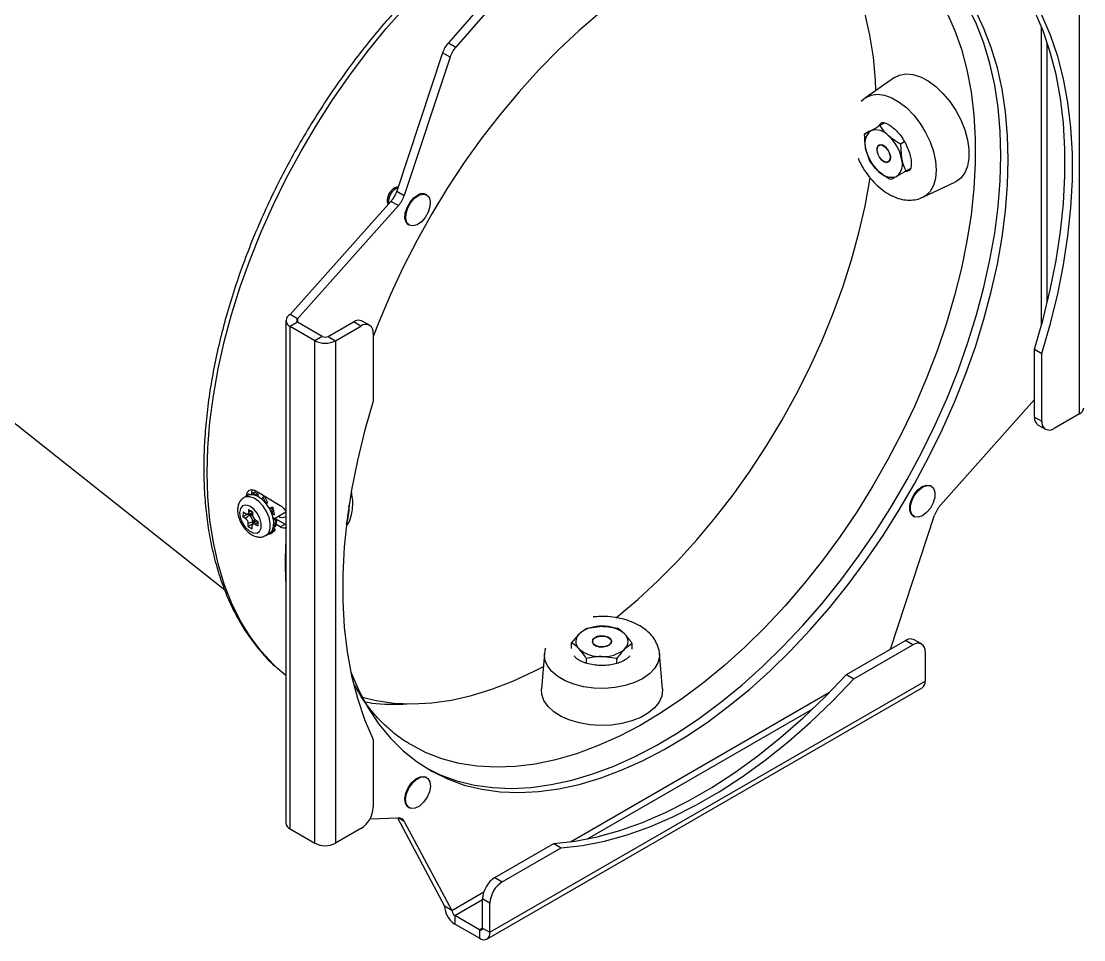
# Model space of a CAD drawing. Extents: x 7 to 113, y 1 to 87.
# Drawn here: x 24.95 to 32.54, y 57.97 to 64.53 of the extents above; entities that cross this region are included whole.
import ezdxf

# ---------------------------------------------------------------- set-up
doc = ezdxf.new("R2010")
doc.units = 0
doc.header["$MEASUREMENT"] = 0
doc.layers.add('OBJECT', color=7, linetype='CONTINUOUS')

msp = doc.modelspace()

# ---------------------------------------------------------------- linework, layer by layer
at = {"layer": 'OBJECT'}
for p, q in [((32.5123, 61.7274), (32.5123, 65.3201)), ((28.3574, 64.789), (28.0006, 64.3806)), ((28.4104, 64.7584), (28.0535, 64.35)), ((32.2401, 62.3586), (32.2401, 64.4968)), ((28.0006, 64.3806), (28.0535, 64.35)), ((32.2825, 62.5224), (32.2825, 64.3821)), ((27.9596, 64.3088), (27.6328, 63.3201)), ((28.0126, 64.2783), (27.6857, 63.2895)), ((28.0126, 64.2783), (27.9596, 64.3088)), ((31.19, 64.1318), (30.9822, 63.9875)), ((30.9824, 63.9872), (30.9519, 63.9609)), ((31.1202, 63.8078), (31.0863, 63.7882)), ((30.9768, 63.7279), (31.0197, 63.7512)), ((31.0107, 63.7475), (30.9768, 63.7279)), ((31.2625, 63.672), (31.2337, 63.6554)), ((31.2337, 63.6554), (31.2408, 63.552)), ((31.0147, 63.5347), (30.9839, 63.6245)), ((31.2716, 63.4622), (31.205, 63.4252)), ((31.3055, 63.4818), (31.2716, 63.4622)), ((31.014, 63.4006), (31.0163, 63.4155)), ((31.393, 63.2758), (31.622, 63.3836)), ((27.6075, 63.2688), (27.6223, 63.2945)), ((27.6328, 63.3201), (27.6857, 63.2895)), ((27.846, 63.2935), (27.8407, 63.2965)), ((27.5905, 63.2469), (26.8697, 62.4382)), ((27.6435, 63.2164), (26.9227, 62.4076)), ((27.6435, 63.2164), (27.5905, 63.2469)), ((27.7157, 63.08), (27.721, 63.0769)), ((26.839, 62.3954), (26.839, 58.8026)), ((26.9227, 62.4076), (26.8697, 62.4382)), ((26.9227, 62.3831), (26.8697, 62.3525)), ((26.9227, 62.4076), (26.9227, 62.3831)), ((27.0995, 62.281), (26.9227, 62.3831)), ((27.1419, 62.281), (27.3223, 62.3851)), ((27.3752, 62.3545), (27.3223, 62.3851)), ((27.4377, 62.3607), (27.3847, 62.3913)), ((27.0465, 62.2504), (26.8697, 62.3525)), ((26.8697, 58.7598), (26.8697, 62.3525)), ((27.1949, 62.2504), (27.3752, 62.3545)), ((27.4636, 62.3035), (27.4636, 61.818)), ((24.1308, 62.272), (26.4015, 60.4687)), ((27.0995, 62.281), (27.0465, 62.2504)), ((27.0465, 58.6577), (27.0465, 62.2504)), ((27.1419, 62.281), (27.1949, 62.2504)), ((27.1949, 62.2504), (27.1949, 58.6577)), ((32.1907, 62.1904), (32.2436, 62.1598)), ((32.1907, 61.7049), (32.1907, 62.1904)), ((32.2436, 61.6743), (32.2436, 62.1598)), ((31.5193, 61.0758), (32.1907, 61.8291)), ((32.1907, 61.7049), (32.2436, 61.6743)), ((32.5123, 61.7274), (32.332, 61.6233)), ((32.2166, 61.6477), (32.2695, 61.6171)), ((26.5539, 61.1374), (26.5619, 61.1476)), ((26.5619, 61.1476), (26.5745, 61.1556)), ((26.5619, 61.1476), (26.5649, 61.1437)), ((26.5803, 61.1492), (26.5745, 61.1556)), ((26.6176, 61.1671), (26.6037, 61.1618)), ((26.6037, 61.1618), (26.6048, 61.1493)), ((26.6037, 61.1618), (26.625, 61.1476)), ((26.6388, 61.1529), (26.6176, 61.1671)), ((26.625, 61.1476), (26.6388, 61.1529)), ((26.625, 61.1476), (26.6263, 61.143)), ((26.6468, 61.1324), (26.6388, 61.1529)), ((31.454, 61.2099), (31.4487, 61.213)), ((26.5637, 61.143), (26.5396, 61.1291)), ((26.674, 61.1319), (26.6669, 61.1176)), ((26.6877, 61.1347), (26.674, 61.1319)), ((26.674, 61.1319), (26.6945, 61.0941)), ((26.7083, 61.0969), (26.6877, 61.1347)), ((26.6964, 61.1336), (26.6903, 61.1301)), ((26.6945, 61.0941), (26.6936, 61.0906)), ((26.6945, 61.0941), (26.7083, 61.0969)), ((26.704, 61.0774), (26.7083, 61.0969)), ((26.5328, 61.0235), (26.5319, 60.9914)), ((26.565, 61.0101), (26.5319, 60.9914)), ((26.5505, 61.0126), (26.5328, 61.0235)), ((26.578, 61.0025), (26.5496, 60.9805)), ((26.5642, 61.0098), (26.5955, 61.0199)), ((26.578, 61.0025), (26.5654, 61.0102)), ((26.5729, 61.0437), (26.5724, 61.0237)), ((26.5925, 61.0317), (26.5724, 61.0237)), ((26.5729, 61.0437), (26.6012, 61.0264)), ((26.5958, 61.0193), (26.5951, 61.0197)), ((26.5984, 61.0163), (26.6043, 61.0119)), ((26.6012, 61.0264), (26.6006, 61.0063)), ((26.7192, 61.0544), (26.7358, 61.0567)), ((26.7362, 61.0568), (26.7205, 61.0522)), ((26.7487, 61.0585), (26.7362, 61.0568)), ((26.7362, 61.0568), (26.744, 61.0075)), ((26.741, 61.006), (26.7515, 61.0085)), ((26.744, 61.0075), (26.7412, 61.0067)), ((26.744, 61.0075), (26.7565, 61.0091)), ((26.7565, 61.0091), (26.7487, 61.0585)), ((26.7578, 60.9797), (26.839, 61.0266)), ((31.1604, 60.0445), (31.477, 61.0026)), ((31.3237, 60.9965), (31.329, 60.9934)), ((26.5496, 60.9805), (26.5319, 60.9914)), ((26.5695, 60.9233), (26.5701, 60.9434)), ((26.6029, 60.9422), (26.5695, 60.9233)), ((26.5695, 60.9233), (26.5978, 60.9059)), ((26.6033, 60.9566), (26.5701, 60.9434)), ((26.5978, 60.9059), (26.5983, 60.926)), ((26.6271, 60.9598), (26.6028, 60.9377)), ((26.6029, 60.9422), (26.6033, 60.9566)), ((26.6029, 60.9422), (26.6059, 60.9404)), ((26.6386, 60.9513), (26.6202, 60.9371)), ((26.6202, 60.9371), (26.6379, 60.9262)), ((26.6212, 60.9692), (26.6388, 60.9583)), ((26.6273, 60.9594), (26.6274, 60.9613)), ((26.6388, 60.9583), (26.6379, 60.9262)), ((26.7471, 60.9865), (26.777, 60.9675)), ((26.7667, 60.9654), (26.75, 60.9723)), ((26.7545, 60.9209), (26.751, 60.923)), ((26.7667, 60.9654), (26.7545, 60.9209)), ((26.7545, 60.9209), (26.7649, 60.923)), ((26.7649, 60.923), (26.777, 60.9675)), ((26.777, 60.9675), (26.7667, 60.9654)), ((26.7983, 60.9192), (26.7687, 60.9369)), ((26.7983, 60.9192), (26.8328, 60.9385)), ((26.8328, 60.9385), (26.839, 60.936)), ((26.6961, 60.8581), (26.7202, 60.872)), ((26.722, 60.8673), (26.7193, 60.8714)), ((26.7537, 60.8924), (26.722, 60.8673)), ((26.722, 60.8673), (26.7304, 60.8715)), ((26.7304, 60.8715), (26.762, 60.8966)), ((26.7537, 60.8924), (26.7451, 60.9017)), ((26.7495, 60.9153), (26.762, 60.8966)), ((26.762, 60.8966), (26.7537, 60.8924)), ((26.8365, 60.6618), (26.839, 60.7947)), ((26.839, 60.5318), (26.8365, 60.6618)), ((28.9925, 60.1955), (29.1008, 60.2085)), ((28.8821, 60.088), (28.9373, 60.1554)), ((28.8821, 60.0489), (28.8821, 60.088)), ((29.3151, 60.0851), (29.2598, 60.045)), ((29.3151, 60.046), (29.3151, 60.0851)), ((30.8475, 59.8639), (31.2679, 60.1066)), ((31.3209, 60.076), (31.2679, 60.1066)), ((31.3834, 60.0822), (31.3304, 60.1128)), ((28.6877, 60.0134), (28.6666, 59.7612)), ((29.5306, 59.7612), (29.5094, 60.0134)), ((30.9005, 59.8333), (31.3209, 60.076)), ((31.4093, 60.025), (31.4093, 59.8168)), ((28.9881, 59.9442), (28.9881, 59.979)), ((29.2046, 59.9776), (29.0964, 59.992)), ((29.2046, 59.9431), (29.2046, 59.9776)), ((26.839, 59.8572), (26.777, 59.9098)), ((30.8475, 59.8639), (30.9005, 59.8333)), ((28.298, 58.0207), (31.4093, 59.8168)), ((28.2763, 57.9726), (31.3875, 59.7687)), ((28.8749, 58.668), (30.7264, 59.7369)), ((27.4521, 59.6601), (27.4029, 59.6666)), ((28.9956, 58.6887), (30.6058, 59.6182)), ((27.4636, 59.4003), (27.4636, 58.9149)), ((27.7204, 59.369), (27.7154, 59.372)), ((27.846, 59.1271), (27.8407, 59.1301)), ((27.7157, 58.9136), (27.721, 58.9106)), ((27.4399, 58.8317), (27.6435, 58.8383)), ((27.6362, 58.8381), (27.9728, 58.2084)), ((27.6857, 58.8139), (27.6435, 58.8383)), ((27.6857, 58.8139), (28.0258, 58.1778)), ((26.8697, 58.7598), (27.0465, 58.6577)), ((27.3752, 58.7618), (27.1949, 58.6577)), ((28.3334, 58.4125), (28.7538, 58.6552)), ((28.7538, 58.6552), (28.8068, 58.6247)), ((28.3864, 58.382), (28.8068, 58.6247)), ((28.3334, 58.4125), (28.3864, 58.382)), ((28.0258, 58.1778), (28.2541, 58.3096)), ((28.0258, 58.1778), (27.9728, 58.2084)), ((28.047, 58.1411), (28.245, 58.2554)), ((28.298, 58.2289), (28.245, 58.2595)), ((28.245, 58.0512), (28.245, 58.2595)), ((28.298, 58.0207), (28.298, 58.2289)), ((28.2238, 58.039), (28.047, 58.1411)), ((28.047, 58.1411), (28.047, 58.0799)), ((28.2238, 57.9778), (28.047, 58.0799)), ((28.245, 58.0512), (28.2238, 58.039)), ((28.2238, 58.039), (28.2238, 57.9778)), ((28.245, 58.0512), (28.298, 58.0207))]:
    msp.add_line(p, q, dxfattribs=at)
at = {"layer": 'OBJECT', "flags": 128}
for points in [[(32.0032, 63.5442), (31.9984, 63.7187), (31.9837, 63.8869), (31.9595, 64.0482), (31.9256, 64.2017), (31.8823, 64.347), (31.8297, 64.4834), (31.7681, 64.6104), (31.6977, 64.7275), (31.6188, 64.8342), (31.5316, 64.9301), (31.4366, 65.0147), (31.3342, 65.0878), (31.2246, 65.1491), (31.1085, 65.1982), (30.9862, 65.2351), (30.8582, 65.2596), (30.7252, 65.2715), (30.5875, 65.2708), (30.4457, 65.2575), (30.3005, 65.2317), (30.2012, 65.2074)], [(31.0569, 64.0394), (31.0535, 64.1143), (31.0389, 64.2785), (31.0145, 64.4357), (30.9805, 64.5851), (30.9369, 64.7261), (30.884, 64.858), (30.8221, 64.9804), (30.7513, 65.0926), (30.672, 65.1943), (30.5989, 65.2713)], [(31.9503, 63.5747), (31.9454, 63.7493), (31.9308, 63.9175), (31.9065, 64.0787), (31.8726, 64.2323), (31.8293, 64.3776), (31.7768, 64.514), (31.7152, 64.641), (31.6447, 64.7581), (31.5658, 64.8648), (31.4787, 64.9606), (31.3837, 65.0453), (31.2812, 65.1184), (31.2671, 65.1272)], [(29.4575, 64.8676), (29.3895, 64.8231), (29.2367, 64.7153), (29.0854, 64.5971), (28.936, 64.469), (28.7893, 64.3316), (28.6457, 64.1854), (28.5059, 64.031), (28.3705, 63.869), (28.2399, 63.7), (28.1147, 63.5248), (27.9954, 63.3441), (27.8825, 63.1585), (27.7765, 62.9688), (27.6777, 62.7759), (27.5866, 62.5804), (27.5035, 62.3831), (27.4636, 62.2802)], [(26.2768, 61.3066), (26.2817, 61.4855), (26.2964, 61.6694), (26.3207, 61.8573), (26.3547, 62.0487), (26.3981, 62.2427), (26.4508, 62.4384), (26.5126, 62.6352), (26.5831, 62.8321), (26.6622, 63.0285), (26.7495, 63.2234), (26.8446, 63.416), (26.9472, 63.6057), (27.0568, 63.7915), (27.173, 63.9728), (27.2953, 64.1487), (27.4231, 64.3187), (27.5561, 64.4819), (27.6935, 64.6377)], [(31.5623, 64.603), (31.6202, 64.4731), (31.6688, 64.3339), (31.7079, 64.186), (31.7374, 64.0299), (31.7572, 63.8663), (31.7671, 63.696), (31.7671, 63.5195), (31.7572, 63.3377), (31.7374, 63.1514), (31.7079, 62.9612), (31.6688, 62.7681), (31.6202, 62.5727), (31.5623, 62.376), (31.4953, 62.1788), (31.4196, 61.9818), (31.3355, 61.7859), (31.2433, 61.592), (31.1434, 61.4008), (31.0363, 61.2132), (30.9223, 61.0299), (30.8019, 60.8517), (30.6758, 60.6793), (30.5443, 60.5136), (30.408, 60.3551), (30.2676, 60.2045), (30.1235, 60.0625), (29.9765, 59.9296), (29.8271, 59.8065), (29.6759, 59.6936), (29.5236, 59.5914), (29.3708, 59.5004), (29.2182, 59.4208), (29.0664, 59.3531), (28.916, 59.2976), (28.7677, 59.2544), (28.6221, 59.2238), (28.4797, 59.2058), (28.3413, 59.2006), (28.2074, 59.2082), (28.0785, 59.2285), (27.9551, 59.2615), (27.8379, 59.307), (27.7273, 59.3648), (27.7204, 59.369)], [(32.1907, 62.1904), (32.2523, 62.4036), (32.304, 62.6152), (32.3457, 62.8244), (32.3771, 63.0304), (32.3981, 63.2323), (32.4086, 63.4293), (32.4086, 63.6207), (32.3981, 63.8055), (32.3771, 63.9832), (32.3457, 64.153), (32.304, 64.3141), (32.2523, 64.466), (32.1907, 64.608)], [(32.2436, 62.1598), (32.3053, 62.373), (32.357, 62.5846), (32.3986, 62.7938), (32.43, 62.9998), (32.451, 63.2017), (32.4615, 63.3988), (32.4615, 63.5901), (32.451, 63.775), (32.43, 63.9526), (32.3986, 64.1224), (32.357, 64.2835), (32.3053, 64.4354), (32.2436, 64.5775)], [(31.19, 64.1318), (31.2258, 64.1499), (31.2715, 64.1584), (31.3219, 64.1542), (31.3754, 64.1374), (31.4301, 64.1086), (31.4845, 64.0688), (31.5366, 64.0191), (31.5849, 63.9612), (31.6278, 63.897), (31.6638, 63.8285), (31.692, 63.7579), (31.7112, 63.6875), (31.721, 63.6196), (31.721, 63.5563), (31.7112, 63.4996), (31.692, 63.4515), (31.6638, 63.4133), (31.6278, 63.3865), (31.622, 63.3836)], [(30.9822, 63.9875), (30.9826, 63.9878), (31.0222, 64.0066), (31.0679, 64.0129), (31.1179, 64.0064), (31.1707, 63.9873), (31.2244, 63.9563), (31.2771, 63.9145), (31.3272, 63.8632), (31.3728, 63.8042), (31.4125, 63.7396), (31.4448, 63.6714), (31.4687, 63.6021), (31.4834, 63.534), (31.4884, 63.4695), (31.4834, 63.4106), (31.4687, 63.3595), (31.4448, 63.3178), (31.4125, 63.287), (31.3921, 63.2754)], [(31.1255, 63.6349), (31.1066, 63.6475), (31.0885, 63.6511), (31.074, 63.6452), (31.0654, 63.6306), (31.0639, 63.6095), (31.0698, 63.5852), (31.0822, 63.5613), (31.0992, 63.5416), (31.1182, 63.5289), (31.1363, 63.5253), (31.1507, 63.5313), (31.1593, 63.5459), (31.1608, 63.567), (31.1549, 63.5913), (31.1425, 63.6151), (31.1255, 63.6349)], [(31.1259, 63.6345), (31.1426, 63.615), (31.1548, 63.5915), (31.1606, 63.5676), (31.1592, 63.5468), (31.1507, 63.5324), (31.1364, 63.5265), (31.1186, 63.5301), (31.0999, 63.5425), (31.0832, 63.562), (31.0709, 63.5855), (31.0651, 63.6095), (31.0666, 63.6302), (31.0751, 63.6446), (31.0893, 63.6505), (31.1071, 63.6469), (31.1259, 63.6345)], [(27.3025, 59.8839), (27.3056, 59.8758), (27.3627, 59.744), (27.4288, 59.6219), (27.5035, 59.5099), (27.5866, 59.4086), (27.6777, 59.3183), (27.7765, 59.2394), (27.8825, 59.1722), (27.9954, 59.1169), (28.1147, 59.0739), (28.2399, 59.0432), (28.3705, 59.025), (28.5059, 59.0194), (28.6457, 59.0264), (28.7893, 59.046), (28.936, 59.078), (29.0854, 59.1224), (29.2367, 59.1789), (29.3895, 59.2474), (29.543, 59.3276), (29.6966, 59.4191), (29.8498, 59.5216), (30.0019, 59.6347), (30.1524, 59.7579), (30.3005, 59.8907), (30.4457, 60.0325), (30.5875, 60.1829), (30.7252, 60.3412), (30.8582, 60.5068), (30.9862, 60.679), (31.1085, 60.857), (31.2246, 61.0403), (31.3342, 61.228), (31.4366, 61.4194), (31.5316, 61.6138), (31.6188, 61.8102), (31.6977, 62.0081), (31.7681, 62.2065), (31.8297, 62.4046), (31.8823, 62.6017), (31.9256, 62.797), (31.9595, 62.9896), (31.9837, 63.1789), (31.9984, 63.364), (32.0032, 63.5442)], [(27.8427, 59.1955), (27.9425, 59.1475), (28.0617, 59.1045), (28.1869, 59.0738), (28.3175, 59.0556), (28.453, 59.05), (28.5928, 59.057), (28.7363, 59.0765), (28.8831, 59.1085), (29.0324, 59.1529), (29.1838, 59.2095), (29.3365, 59.278), (29.49, 59.3582), (29.6437, 59.4497), (29.7969, 59.5522), (29.949, 59.6652), (30.0994, 59.7884), (30.2475, 59.9212), (30.3927, 60.0631), (30.5345, 60.2135), (30.6722, 60.3718), (30.8053, 60.5374), (30.9332, 60.7095), (31.0555, 60.8876), (31.1717, 61.0709), (31.2812, 61.2586), (31.3837, 61.45), (31.4787, 61.6443), (31.5658, 61.8408), (31.6447, 62.0386), (31.7152, 62.237), (31.7768, 62.4352), (31.8293, 62.6323), (31.8726, 62.8276), (31.9065, 63.0202), (31.9308, 63.2095), (31.9454, 63.3945), (31.9503, 63.5747)], [(31.3001, 63.4701), (31.2776, 63.4602), (31.2605, 63.4581)], [(29.1984, 60.2677), (29.2085, 60.2757), (29.3549, 60.3995), (29.4987, 60.5329), (29.6394, 60.6751), (29.7763, 60.8257), (29.9089, 60.984), (30.0366, 61.1492), (30.1588, 61.3208), (30.275, 61.4979), (30.3848, 61.6798), (30.4876, 61.8658), (30.583, 62.055), (30.6706, 62.2466), (30.75, 62.4397), (30.8209, 62.6337), (30.883, 62.8276), (30.9361, 63.0206), (30.9798, 63.2119), (31.014, 63.4006)], [(27.7157, 63.08), (27.6986, 63.0978), (27.6902, 63.1271), (27.6925, 63.1637), (27.705, 63.2033), (27.7264, 63.2411), (27.754, 63.2725), (27.7846, 63.2938)], [(27.7899, 63.2907), (27.8197, 63.2992), (27.8451, 63.294), (27.863, 63.2756), (27.8714, 63.2464), (27.8692, 63.2097), (27.8566, 63.1701), (27.8353, 63.1324), (27.8076, 63.101), (27.7771, 63.0797), (27.7473, 63.0712), (27.7219, 63.0764), (27.704, 63.0948), (27.6956, 63.124), (27.6978, 63.1607), (27.7103, 63.2003), (27.7317, 63.238), (27.7593, 63.2694), (27.7899, 63.2907)], [(27.4636, 61.818), (27.402, 61.6048), (27.3502, 61.3932), (27.3086, 61.184), (27.2772, 60.978), (27.2562, 60.7761), (27.2457, 60.5791), (27.2457, 60.3877), (27.2562, 60.2028), (27.2772, 60.0252), (27.3086, 59.8554), (27.3502, 59.6943), (27.402, 59.5424), (27.4636, 59.4003)], [(26.777, 59.9098), (26.7495, 59.9356), (26.6622, 60.0297), (26.5831, 60.1347), (26.5126, 60.2502), (26.4508, 60.3756), (26.3981, 60.5105), (26.3547, 60.6544), (26.3207, 60.8066), (26.2964, 60.9664), (26.2817, 61.1333), (26.2768, 61.3066)], [(26.7202, 60.872), (26.7206, 60.8722), (26.74, 60.8917), (26.7508, 60.9215), (26.7518, 60.959), (26.7431, 61.0007), (26.7255, 61.0431), (26.7003, 61.0823), (26.67, 61.1149), (26.6372, 61.1379), (26.6049, 61.1493), (26.5758, 61.1481), (26.5637, 61.143)], [(26.6246, 61.1766), (26.641, 61.1668), (26.7983, 61.0728)], [(31.3237, 60.9965), (31.3086, 61.0111), (31.2988, 61.039), (31.2995, 61.0749), (31.3107, 61.1143), (31.331, 61.1526), (31.3579, 61.1852), (31.3883, 61.208), (31.4184, 61.2184), (31.4446, 61.2151), (31.4487, 61.213)], [(31.3331, 60.9914), (31.3139, 61.008), (31.3041, 61.0359), (31.3048, 61.0718), (31.316, 61.1113), (31.3363, 61.1496), (31.3633, 61.1821), (31.3936, 61.2049), (31.4237, 61.2153), (31.4499, 61.212), (31.4691, 61.1953), (31.4789, 61.1674), (31.4781, 61.1316), (31.467, 61.0921), (31.4467, 61.0538), (31.4197, 61.0212), (31.3894, 60.9984), (31.3593, 60.988), (31.3331, 60.9914)], [(26.5073, 61.0228), (26.5116, 60.9876), (26.5259, 60.9506), (26.5483, 60.9168), (26.5756, 60.8909), (26.6043, 60.8764), (26.6304, 60.8751), (26.6504, 60.8873), (26.6617, 60.9113), (26.6626, 60.9439), (26.6531, 60.9807), (26.6344, 61.0167), (26.6092, 61.047), (26.5807, 61.0676), (26.5528, 61.0757), (26.5294, 61.0701), (26.5135, 61.0517), (26.5073, 61.0228)], [(26.6957, 60.8578), (26.6965, 60.8583), (26.716, 60.8778), (26.7267, 60.9076), (26.7278, 60.9451), (26.7191, 60.9869), (26.7014, 61.0292), (26.6763, 61.0684), (26.646, 61.101), (26.6132, 61.124), (26.5808, 61.1354), (26.5517, 61.1342), (26.5388, 61.1287)], [(26.5724, 61.0237), (26.5718, 61.0192), (26.5705, 61.0154), (26.5684, 61.0125), (26.5657, 61.0105), (26.5624, 61.0094), (26.5586, 61.0095), (26.5546, 61.0105), (26.5505, 61.0126)], [(26.6202, 60.9371), (26.6161, 60.9391), (26.6121, 60.9402), (26.6083, 60.9402), (26.605, 60.9392), (26.6023, 60.9372), (26.6002, 60.9342), (26.5989, 60.9305), (26.5983, 60.926)], [(26.632, 60.9625), (26.6299, 60.9617), (26.6271, 60.9598)], [(26.7609, 60.9815), (26.7789, 60.9707), (26.8328, 60.9385)], [(29.1587, 60.1197), (29.1412, 60.1315), (29.1172, 60.1386), (29.0904, 60.1398), (29.0648, 60.1349), (29.0443, 60.1248), (29.0321, 60.111), (29.0301, 60.0955), (29.0384, 60.0807), (29.0559, 60.0689), (29.0799, 60.0619), (29.1068, 60.0607), (29.1324, 60.0655), (29.1528, 60.0756), (29.165, 60.0895), (29.1671, 60.105), (29.1587, 60.1197)], [(29.1579, 60.1189), (29.1661, 60.1043), (29.164, 60.089), (29.152, 60.0754), (29.1319, 60.0654), (29.1067, 60.0607), (29.0802, 60.0619), (29.0566, 60.0688), (29.0393, 60.0804), (29.0311, 60.095), (29.0331, 60.1103), (29.0451, 60.1239), (29.0653, 60.1339), (29.0905, 60.1386), (29.1169, 60.1374), (29.1406, 60.1305), (29.1579, 60.1189)], [(29.5095, 60.0132), (29.5095, 59.9909), (29.499, 59.9475), (29.4749, 59.906), (29.4379, 59.8677), (29.3894, 59.834), (29.331, 59.806), (29.2647, 59.7847), (29.1928, 59.7707), (29.1176, 59.7647), (29.0417, 59.7667), (28.9678, 59.7767), (28.8984, 59.7944), (28.8358, 59.8192), (28.7821, 59.8502), (28.7392, 59.8863), (28.7085, 59.9264), (28.6912, 59.9691), (28.6876, 60.0121)], [(27.3838, 59.702), (27.4846, 59.6777), (27.6122, 59.6596), (27.7447, 59.6542), (27.8816, 59.6615), (28.0222, 59.6815), (28.166, 59.714), (28.3123, 59.759), (28.4606, 59.8162), (28.6102, 59.8855), (28.68, 59.9217)], [(28.7538, 58.6552), (28.9076, 58.6729), (29.065, 58.704), (29.2254, 58.7485), (29.3881, 58.8062), (29.5525, 58.8768), (29.7178, 58.9601), (29.8835, 59.0558), (30.0489, 59.1634), (30.2132, 59.2825), (30.3759, 59.4127), (30.5363, 59.5533), (30.6937, 59.7039), (30.8475, 59.8639)], [(28.8068, 58.6247), (28.9606, 58.6423), (29.118, 58.6734), (29.2784, 58.7179), (29.4411, 58.7756), (29.6054, 58.8462), (29.7708, 58.9296), (29.9365, 59.0252), (30.1018, 59.1328), (30.2662, 59.2519), (30.4289, 59.3821), (30.5892, 59.5228), (30.7466, 59.6734), (30.9005, 59.8333)], [(29.5306, 59.7612), (29.531, 59.7547), (29.5257, 59.7101), (29.5068, 59.6666), (29.4747, 59.6259), (29.4306, 59.5891), (29.3758, 59.5574), (29.312, 59.532), (29.2414, 59.5134), (29.1662, 59.5025), (29.0889, 59.4995), (29.0118, 59.5045), (28.9376, 59.5174), (28.8685, 59.5377), (28.8068, 59.5648), (28.7545, 59.5979), (28.7132, 59.6358), (28.6843, 59.6773), (28.6688, 59.7212), (28.6666, 59.7612)], [(27.7157, 58.9136), (27.7075, 58.9198), (27.6936, 58.9434), (27.6899, 58.9765), (27.6969, 59.015), (27.7136, 59.0544), (27.7382, 59.0898), (27.7676, 59.1171), (27.7982, 59.1329), (27.8264, 59.1353), (27.8407, 59.1301)], [(27.7128, 58.9167), (27.6989, 58.9403), (27.6952, 58.9734), (27.7022, 59.0119), (27.719, 59.0513), (27.7435, 59.0868), (27.7729, 59.114), (27.8035, 59.1298), (27.8318, 59.1322), (27.8542, 59.1209), (27.8681, 59.0973), (27.8718, 59.0642), (27.8648, 59.0257), (27.848, 58.9863), (27.8235, 58.9509), (27.7941, 58.9236), (27.7635, 58.9078), (27.7352, 58.9054), (27.7128, 58.9167)]]:
    msp.add_lwpolyline(points, dxfattribs=at)
at = {"layer": 'OBJECT'}
for centre, radius, start, end in [((28.1604, 64.2417), 0.2118, 139.01621, 161.50823), ((28.2134, 64.2111), 0.2118, 139.01621, 161.50823), ((31.1343, 63.7473), 0.0695, 115.64524, 148.02971), ((31.0914, 63.6626), 0.114, 128.94074, 199.50673), ((31.0575, 63.6394), 0.118, 39.80256, 108.67243), ((30.9396, 63.4886), 0.3079, 11.88523, 47.34287), ((31.2852, 63.6879), 0.3079, 191.88547, 227.34262), ((31.1334, 63.5139), 0.114, 308.94217, 19.50611), ((31.1672, 63.537), 0.118, 219.80305, 288.67174), ((27.6825, 63.2435), 0.1098, 112.18629, 188.03194), ((27.4321, 63.3872), 0.2116, 318.48457, 341.51535), ((27.4851, 63.3566), 0.2116, 318.48457, 341.51535), ((27.815, 63.2472), 0.0556, 62.48428, 123.16389), ((26.886, 62.3954), 0.0458, 110.78396, 249.21659), ((26.9273, 62.3954), 0.0131, 110.78327, 249.21867), ((27.3589, 62.334), 0.0629, 65.69282, 125.61783), ((27.4097, 62.3122), 0.0546, 350.78598, 129.2035), ((27.1207, 62.3936), 0.1612, 242.61014, 297.39005), ((27.1207, 62.322), 0.0461, 242.61008, 297.39056), ((32.4906, 61.7754), 0.0528, 294.37487, 354.30507), ((32.251, 61.6977), 0.0607, 173.20324, 235.48482), ((32.2975, 61.6656), 0.0546, 170.78582, 309.20343), ((31.6777, 60.9355), 0.2116, 138.48448, 161.51552), ((26.5465, 60.9551), 0.0569, 1.5102, 56.33933), ((26.5917, 61.0319), 0.0126, 287.75323, 318.61465), ((26.6467, 61.0075), 0.0461, 181.51188, 236.33853), ((26.8128, 61.039), 0.0516, 237.49784, 300.46048), ((26.9742, 61.0459), 0.3164, 340.50251, 4.16393), ((26.524, 60.9422), 0.0461, 1.50954, 56.33953), ((29.0876, 59.9705), 0.2383, 86.83827, 129.105), ((29.1112, 59.9759), 0.2328, 49.62376, 92.58012), ((28.9834, 60.1004), 0.0718, 129.92123, 227.76318), ((29.2138, 60.1001), 0.0718, 309.92076, 47.76365), ((31.3045, 60.0555), 0.0629, 65.69385, 125.61715), ((31.3554, 60.0337), 0.0546, 350.78621, 129.20327), ((29.0859, 60.2245), 0.2328, 229.62401, 272.57975), ((29.1095, 60.2299), 0.2383, 266.83895, 309.10479), ((31.3572, 59.8114), 0.0524, 305.4394, 5.87329), ((27.6097, 61.059), 1.4078, 263.57425, 273.91068), ((27.2717, 58.9236), 0.1921, 302.60541, 357.39459), ((26.8915, 58.8078), 0.0528, 185.69532, 245.62517), ((27.646, 58.7939), 0.0445, 26.73709, 93.25215), ((27.1207, 58.8008), 0.1612, 242.61014, 297.39005), ((28.4369, 58.2507), 0.1921, 122.60547, 177.39445), ((28.4899, 58.2201), 0.1921, 122.60547, 177.39445), ((28.1338, 58.2157), 0.1612, 182.60565, 237.39454), ((28.0718, 58.1799), 0.0461, 182.60426, 237.39638), ((28.2321, 58.0491), 0.0131, 230.79633, 9.21636), ((28.2528, 58.0133), 0.0458, 230.7975, 9.21381)]:
    msp.add_arc(centre, radius, start, end, dxfattribs=at)
for points, knots in [([(29.1714, 65.678), (29.1298, 65.6649), (29.0403, 65.6368), (28.9012, 65.5801), (28.755, 65.5111), (28.6084, 65.4313), (28.4622, 65.3413), (28.3168, 65.2415), (28.1728, 65.1322), (28.0306, 65.0138), (27.8908, 64.8869), (27.7539, 64.7519), (27.6204, 64.6093), (27.4907, 64.4596), (27.3653, 64.3034), (27.2447, 64.1412), (27.1292, 63.9738), (27.0194, 63.8015), (26.9156, 63.6252), (26.8181, 63.4454), (26.7274, 63.2628), (26.6438, 63.0781), (26.5676, 62.8919), (26.499, 62.7049), (26.4383, 62.5178), (26.3858, 62.3312), (26.3417, 62.1459), (26.3061, 61.9624), (26.2791, 61.7815), (26.2611, 61.6039), (26.2531, 61.4576), (26.2524, 61.3714), (26.2521, 61.3419)], [0, 0, 0, 0, 0.029489, 0.063517, 0.097577, 0.131653, 0.165733, 0.199808, 0.233873, 0.267927, 0.301968, 0.335996, 0.370013, 0.404019, 0.438016, 0.472006, 0.50599, 0.53997, 0.573949, 0.607928, 0.641909, 0.675893, 0.709883, 0.74388, 0.777886, 0.811903, 0.845934, 0.879978, 0.914039, 0.948115, 0.982208, 1, 1, 1, 1]), ([(31.1039, 63.8099), (31.1039, 63.8098), (31.1033, 63.8095), (31.107, 63.8106), (31.1215, 63.8081), (31.145, 63.7984), (31.174, 63.7792), (31.205, 63.7512), (31.2354, 63.7154), (31.2629, 63.6735), (31.2852, 63.6284), (31.3009, 63.5834), (31.3092, 63.5419), (31.3105, 63.5075), (31.3067, 63.4832), (31.3011, 63.4709), (31.3004, 63.4704), (31.3, 63.4701)], [0, 0, 0, 0, 0.010614, 0.080646, 0.146334, 0.215366, 0.284517, 0.355249, 0.42789, 0.501884, 0.576426, 0.650528, 0.723271, 0.794108, 0.863191, 0.932349, 1, 1, 1, 1]), ([(31.0197, 63.7512), (31.021, 63.7519), (31.0397, 63.7622), (31.0639, 63.7757), (31.0863, 63.7882)], [0, 0, 0, 0, 0.0701978, 1, 1, 1, 1]), ([(31.1482, 63.715), (31.1417, 63.7211), (31.1174, 63.744), (31.0994, 63.7695), (31.0863, 63.7882)], [0, 0, 0, 0, 0.268633, 1, 1, 1, 1]), ([(30.9839, 63.6245), (30.9835, 63.6268), (30.9773, 63.6595), (30.977, 63.6949), (30.9768, 63.7279)], [0, 0, 0, 0, 0.070196, 1, 1, 1, 1]), ([(31.2337, 63.6554), (31.2257, 63.6599), (31.1948, 63.6776), (31.168, 63.699), (31.1482, 63.715)], [0, 0, 0, 0, 0.257551, 1, 1, 1, 1]), ([(30.9292, 63.5561), (30.9329, 63.5474), (30.9456, 63.5169), (30.9756, 63.4673), (31.0178, 63.4098), (31.0662, 63.3587), (31.1194, 63.3155), (31.1748, 63.2833), (31.2301, 63.2628), (31.2834, 63.2537), (31.3341, 63.2567), (31.3708, 63.2643), (31.388, 63.2743), (31.3912, 63.2761)], [0, 0, 0, 0, 0.043633, 0.152465, 0.261649, 0.371645, 0.483158, 0.596699, 0.699231, 0.796835, 0.88979, 0.97987, 1, 1, 1, 1]), ([(31.0766, 63.4615), (31.07, 63.4676), (31.0457, 63.4905), (31.0278, 63.516), (31.0147, 63.5347)], [0, 0, 0, 0, 0.26863, 1, 1, 1, 1]), ([(31.2408, 63.552), (31.2413, 63.5497), (31.2479, 63.5172), (31.2602, 63.4887), (31.2716, 63.4622)], [0, 0, 0, 0, 0.070196, 1, 1, 1, 1]), ([(31.1621, 63.4019), (31.1541, 63.4064), (31.1232, 63.4241), (31.0964, 63.4455), (31.0766, 63.4615)], [0, 0, 0, 0, 0.257551, 1, 1, 1, 1]), ([(31.205, 63.4252), (31.2037, 63.4245), (31.1854, 63.4144), (31.1733, 63.4079), (31.1621, 63.4019)], [0, 0, 0, 0, 0.0701978, 1, 1, 1, 1]), ([(27.6424, 63.3492), (27.6386, 63.3491), (27.6303, 63.3489), (27.6173, 63.3435), (27.6007, 63.3331), (27.5829, 63.3139), (27.5681, 63.2862), (27.5625, 63.2579), (27.5638, 63.2366), (27.5697, 63.2275), (27.5712, 63.2252)], [0, 0, 0, 0, 0.072677, 0.160394, 0.264578, 0.435741, 0.611044, 0.790796, 0.948747, 1, 1, 1, 1]), ([(26.2521, 61.3419), (26.2524, 61.3123), (26.2531, 61.2266), (26.2612, 61.0886), (26.2794, 60.9303), (26.3068, 60.7784), (26.343, 60.6335), (26.3881, 60.4961), (26.4418, 60.3669), (26.504, 60.2464), (26.5743, 60.1349), (26.6529, 60.0337), (26.7179, 59.9612), (26.7589, 59.926), (26.7687, 59.9176)], [0, 0, 0, 0, 0.048899, 0.141643, 0.234419, 0.327175, 0.419873, 0.512462, 0.604878, 0.697052, 0.788913, 0.880407, 0.971507, 1, 1, 1, 1]), ([(26.559, 61.1415), (26.5589, 61.1432), (26.5581, 61.1537), (26.5641, 61.1687), (26.5768, 61.183), (26.5954, 61.1874), (26.6123, 61.1834), (26.6221, 61.178), (26.6246, 61.1766)], [0, 0, 0, 0, 0.0397599, 0.2609138, 0.4821009, 0.7033604, 0.9246231, 1, 1, 1, 1]), ([(26.5997, 61.1849), (26.5981, 61.1823), (26.5931, 61.174), (26.5913, 61.161), (26.5933, 61.1508), (26.5935, 61.1501)], [0, 0, 0, 0, 0.296592, 0.946887, 1, 1, 1, 1]), ([(27.2741, 60.928), (27.2776, 60.9329), (27.2911, 60.9518), (27.3053, 60.9916), (27.3165, 61.0464), (27.3185, 61.1047), (27.3124, 61.1451), (27.3095, 61.1644)], [0, 0, 0, 0, 0.0770437, 0.2989634, 0.5318919, 0.7770743, 1, 1, 1, 1]), ([(26.5387, 61.1277), (26.531, 61.1224), (26.5148, 61.1111), (26.5001, 61.0837), (26.4946, 61.06), (26.494, 61.0459), (26.4938, 61.0429)], [0, 0, 0, 0, 0.280975, 0.592622, 0.914265, 1, 1, 1, 1]), ([(26.7983, 61.0728), (26.8036, 61.069), (26.8161, 61.0603), (26.8307, 61.0448), (26.8374, 61.0326), (26.839, 61.0296)], [0, 0, 0, 0, 0.357493, 0.844705, 1, 1, 1, 1]), ([(26.4938, 61.0429), (26.4939, 61.0354), (26.4943, 61.0147), (26.5029, 60.9792), (26.5211, 60.9389), (26.5468, 60.9023), (26.5785, 60.8723), (26.6129, 60.8527), (26.6471, 60.8454), (26.6755, 60.8473), (26.6897, 60.8558), (26.6949, 60.8589)], [0, 0, 0, 0, 0.072122, 0.199212, 0.326392, 0.454071, 0.58396, 0.7185, 0.831745, 0.937695, 1, 1, 1, 1]), ([(26.5653, 61.0103), (26.5661, 61.0106), (26.5678, 61.0111), (26.5708, 61.0114), (26.5774, 61.0115), (26.5884, 61.0096), (26.5963, 61.0067), (26.6008, 61.005)], [0, 0, 0, 0, 0.061787, 0.130223, 0.210507, 0.547923, 1, 1, 1, 1]), ([(26.578, 61.0025), (26.5791, 61.0029), (26.5815, 61.0038), (26.5859, 61.0044), (26.5907, 61.0044), (26.5962, 61.0041), (26.5994, 61.0032), (26.6011, 61.0027)], [0, 0, 0, 0, 0.1445324, 0.3036422, 0.4949022, 0.7286951, 1, 1, 1, 1]), ([(26.5949, 61.0197), (26.5954, 61.0195), (26.5977, 61.0184), (26.5995, 61.0167), (26.6009, 61.0154)], [0, 0, 0, 0, 0.183769, 1, 1, 1, 1]), ([(26.5955, 61.0197), (26.5955, 61.0196), (26.5955, 61.0196), (26.5959, 61.0193), (26.5964, 61.0189), (26.597, 61.0186), (26.5977, 61.0182), (26.5982, 61.0179), (26.5985, 61.0177)], [0, 0, 0, 0, 0.309927, 0.557761, 0.664654, 0.768227, 0.877271, 1, 1, 1, 1]), ([(26.6029, 60.9422), (26.6036, 60.9428), (26.6049, 60.9439), (26.6068, 60.9463), (26.6104, 60.9518), (26.6141, 60.96), (26.6156, 60.9663), (26.6164, 60.9692)], [0, 0, 0, 0, 0.0738, 0.155549, 0.25146, 0.654495, 1, 1, 1, 1]), ([(26.6033, 60.9566), (26.6043, 60.9574), (26.6062, 60.959), (26.6091, 60.9624), (26.6117, 60.9663), (26.6142, 60.9704), (26.615, 60.9729), (26.6154, 60.974)], [0, 0, 0, 0, 0.159712, 0.335524, 0.546863, 0.805241, 1, 1, 1, 1]), ([(26.6275, 60.9642), (26.6275, 60.9639), (26.6274, 60.9634), (26.6274, 60.9626), (26.6274, 60.962), (26.6274, 60.9613), (26.6274, 60.9608), (26.6274, 60.9606), (26.6276, 60.9607), (26.6276, 60.9607)], [0, 0, 0, 0, 0.103838, 0.197356, 0.287364, 0.38105, 0.597874, 0.870782, 1, 1, 1, 1]), ([(26.8431, 60.9146), (26.8393, 60.9126), (26.8303, 60.908), (26.814, 60.911), (26.8025, 60.917), (26.7983, 60.9192)], [0, 0, 0, 0, 0.3132169, 0.7470941, 1, 1, 1, 1]), ([(29.5094, 60.013), (29.5094, 60.0132), (29.5101, 60.0302), (29.5001, 60.0636), (29.4797, 60.11), (29.4477, 60.1519), (29.4064, 60.1893), (29.3554, 60.2217), (29.2958, 60.2477), (29.2297, 60.2666), (29.1597, 60.2773), (29.094, 60.2806), (29.0529, 60.2768), (29.0355, 60.2751)], [0, 0, 0, 0, 0.000953, 0.09433, 0.186756, 0.281316, 0.380431, 0.484837, 0.593034, 0.702341, 0.811288, 0.919895, 1, 1, 1, 1]), ([(28.9373, 60.1554), (28.9386, 60.1567), (28.9573, 60.1746), (28.9755, 60.1855), (28.9925, 60.1955)], [0, 0, 0, 0, 0.070197, 1, 1, 1, 1]), ([(29.1008, 60.2085), (29.1033, 60.2084), (29.1399, 60.208), (29.1757, 60.2008), (29.209, 60.1941)], [0, 0, 0, 0, 0.070197, 1, 1, 1, 1]), ([(29.262, 60.1532), (29.2572, 60.158), (29.2393, 60.1757), (29.2218, 60.1863), (29.209, 60.1941)], [0, 0, 0, 0, 0.268634, 1, 1, 1, 1]), ([(28.9351, 60.0472), (28.9303, 60.0519), (28.9123, 60.0696), (28.8949, 60.0802), (28.8821, 60.088)], [0, 0, 0, 0, 0.268631, 1, 1, 1, 1]), ([(29.3151, 60.0851), (29.3106, 60.0917), (29.2933, 60.1175), (29.2754, 60.138), (29.262, 60.1532)], [0, 0, 0, 0, 0.25755, 1, 1, 1, 1]), ([(28.6959, 60.0519), (28.6926, 60.0422), (28.6881, 60.0289), (28.6885, 60.015), (28.6886, 60.0113)], [0, 0, 0, 0, 0.733022, 1, 1, 1, 1]), ([(28.9881, 59.979), (28.9837, 59.9857), (28.9664, 60.0115), (28.9484, 60.032), (28.9351, 60.0472)], [0, 0, 0, 0, 0.25755, 1, 1, 1, 1]), ([(29.2598, 60.045), (29.2585, 60.0437), (29.2399, 60.0254), (29.2216, 60.0006), (29.2046, 59.9776)], [0, 0, 0, 0, 0.070197, 1, 1, 1, 1]), ([(29.2945, 59.9961), (29.2946, 59.9963), (29.2948, 59.9969), (29.2914, 59.9899), (29.2774, 59.976), (29.2516, 59.9598), (29.2165, 59.9452), (29.1735, 59.9342), (29.1252, 59.9281), (29.0747, 59.9279), (29.0255, 59.9338), (28.9813, 59.945), (28.9452, 59.9599), (28.9196, 59.9762), (28.9057, 59.99), (28.9024, 59.9968), (28.9025, 59.9964), (28.9026, 59.9962)], [0, 0, 0, 0, 0.037264, 0.105447, 0.17727, 0.246064, 0.315749, 0.387352, 0.460672, 0.534999, 0.609501, 0.683075, 0.754996, 0.824949, 0.893675, 0.963629, 1, 1, 1, 1]), ([(29.0964, 59.992), (29.0938, 59.992), (29.0573, 59.992), (29.0214, 59.9853), (28.9881, 59.979)], [0, 0, 0, 0, 0.070197, 1, 1, 1, 1]), ([(27.7165, 59.3728), (27.7069, 59.3783), (27.665, 59.4021), (27.5972, 59.4551), (27.5136, 59.5316), (27.4377, 59.6194), (27.3765, 59.7032), (27.3436, 59.7619), (27.3311, 59.7844)], [0, 0, 0, 0, 0.061353, 0.266857, 0.471598, 0.674654, 0.875581, 1, 1, 1, 1])]:
    msp.add_open_spline(points, degree=3, knots=knots, dxfattribs=at)

doc.saveas('drawing.dxf')
